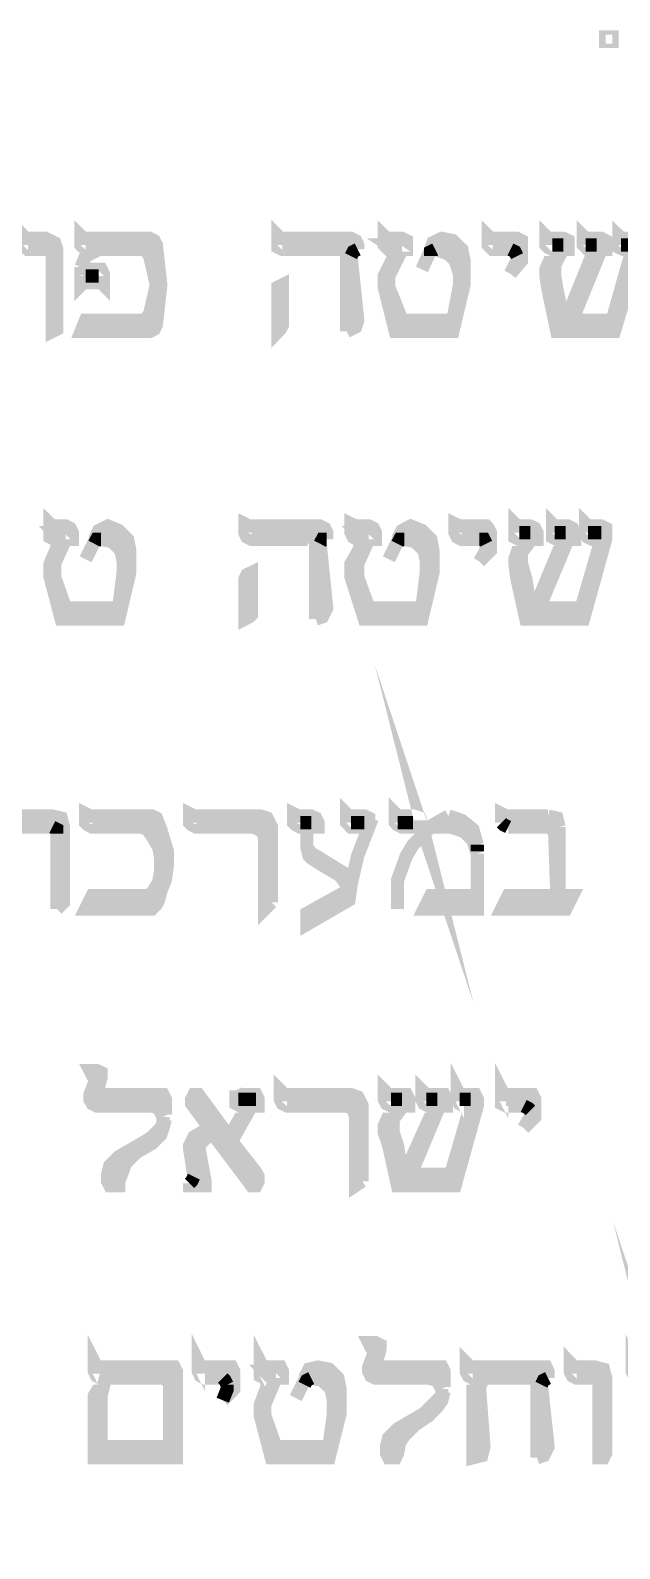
# Model space of a CAD drawing. Extents: x -6935 to 6681, y -4073 to 3778.
# Drawn here: x 5320 to 5581, y -3530 to -2857 of the extents above; entities that cross this region are included whole.
import ezdxf

# ---------------------------------------------------------------- set-up
doc = ezdxf.new("R2010")
doc.units = 0
doc.header["$MEASUREMENT"] = 0

msp = doc.modelspace()

# ---------------------------------------------------------------- linework, layer by layer
at = {"color": 0, "const_width": 5.882508833876793}
for points in [[(5577.808265531354, -2861.795169574339), (5577.808265531354, -2859.818646606156), (5574.878776132084, -2859.818646606156), (5574.878776132084, -2861.795169574339), (5577.808265531354, -2861.795169574339)], [(5329.772280550937, -2990.222102435538), (5329.772280550937, -2953.932905439351), (5318.977876840774, -2953.932905439351), (5317.989615356682, -2952.97405649943), (5317.036648925596, -2951.985795015338), (5317.036648925596, -2948.062161623143), (5317.989615356682, -2949.050423107234), (5326.831026133999, -2949.050423107234), (5330.760542035028, -2950.997533531247), (5331.74880351912, -2953.932905439351), (5331.74880351912, -2989.233840951447), (5329.772280550937, -2990.222102435538)], [(5372.920482847423, -2990.222102435538), (5342.502029667447, -2990.222102435538), (5344.484435144464, -2985.304325050415), (5370.943959879241, -2985.304325050415), (5372.920482847423, -2982.368953142311), (5375.849972246695, -2969.633321516969), (5372.920482847423, -2956.903572400459), (5370.943959879241, -2953.932905439351), (5344.484435144464, -2953.932905439351), (5343.490291151538, -2952.97405649943), (5342.502029667447, -2951.985795015338), (5342.502029667447, -2948.062161623143), (5343.490291151538, -2949.050423107234), (5372.920482847423, -2949.050423107234), (5374.861710762603, -2950.038684591325), (5375.849972246695, -2951.985795015338), (5377.80296517954, -2969.633321516969), (5375.849972246695, -2987.280848018599), (5374.861710762603, -2989.233840951447), (5372.920482847423, -2990.222102435538)], [(5431.733806168522, -2969.633321516969), (5431.733806168522, -2987.280848018599), (5430.745544684434, -2989.233840951447), (5429.792578253344, -2990.222102435538), (5429.792578253344, -2970.621583001061), (5431.733806168522, -2969.633321516969)], [(5574.878776132082, -3079.453878936614), (5574.878776132082, -3082.389250844718), (5565.078516414844, -3117.684303847981), (5539.571958111153, -3117.684303847981), (5535.654207227792, -3100.036777346349), (5534.69535828787, -3093.171889537216), (5534.69535828787, -3091.195366569033), (5537.630730195975, -3082.389250844718), (5536.642468711883, -3082.389250844718), (5534.69535828787, -3081.400989360627), (5534.69535828787, -3075.524363035585), (5535.654207227792, -3076.483211975506), (5541.560246097004, -3076.483211975506), (5543.501474012182, -3077.471473459598), (5544.489735496274, -3079.453878936614), (5544.489735496274, -3082.389250844718), (5541.560246097004, -3082.389250844718), (5540.571984612912, -3084.336361268734), (5537.630730195975, -3088.265877169762), (5537.630730195975, -3093.171889537216), (5539.571958111153, -3100.036777346349), (5541.560246097004, -3112.772408971693), (5543.501474012182, -3112.772408971693), (5556.231223128692, -3082.389250844718), (5553.301733729422, -3082.389250844718), (5551.354623305408, -3081.400989360627), (5551.354623305408, -3075.524363035585), (5552.342884789499, -3076.483211975506), (5558.219511114543, -3076.483211975506), (5560.160739029723, -3077.471473459598), (5561.149000513815, -3079.453878936614), (5561.149000513815, -3082.389250844718), (5558.219511114543, -3082.389250844718), (5545.4838794892, -3112.772408971693), (5564.084372421918, -3112.772408971693), (5572.925783199235, -3082.389250844718), (5569.002149807038, -3082.389250844718), (5567.025626838857, -3081.400989360627), (5566.072660407768, -3079.453878936614), (5566.072660407768, -3075.524363035585), (5567.025626838857, -3076.483211975506), (5572.925783199235, -3076.483211975506), (5574.878776132082, -3077.471473459598), (5574.878776132082, -3079.453878936614)], [(5418.015795567924, -3097.101405438245), (5418.015795567924, -3115.707780879798), (5417.021651574998, -3116.696042363889), (5415.074541150985, -3117.684303847981), (5415.074541150985, -3100.036777346349), (5416.033390090906, -3098.060254378167), (5418.015795567924, -3097.101405438245)], [(5494.482527899487, -3212.792706674101), (5493.494266415397, -3209.827922221826), (5484.688150691083, -3209.827922221826), (5482.699862705233, -3208.86319077307), (5481.746896274144, -3207.874929288978), (5481.746896274144, -3203.951295896783), (5482.699862705233, -3204.939557380874), (5489.564750514366, -3204.939557380874), (5492.541299984308, -3205.898406320795), (5493.494266415397, -3208.86319077307), (5494.482527899487, -3212.792706674101)], [(5373.908744331515, -3246.111236709178), (5344.484435144464, -3246.111236709178), (5347.419807052567, -3240.234610384136), (5371.932221363333, -3240.234610384136), (5373.908744331515, -3239.246348900045), (5376.838233730787, -3234.340336532591), (5377.80296517954, -3229.451971691638), (5377.80296517954, -3223.545932822426), (5376.838233730787, -3218.669332999143), (5373.908744331515, -3213.751555614022), (5371.932221363333, -3210.816183705918), (5368.996849455229, -3209.827922221826), (5347.419807052567, -3209.827922221826), (5345.478579137389, -3208.86319077307), (5344.484435144464, -3207.874929288978), (5344.484435144464, -3203.951295896783), (5346.431545568475, -3204.939557380874), (5373.908744331515, -3204.939557380874), (5375.849972246695, -3205.898406320795), (5377.80296517954, -3210.816183705918), (5380.767749631816, -3220.610560914322), (5380.767749631816, -3226.516599783534), (5379.779488147724, -3233.375605083834), (5377.80296517954, -3238.258087415953), (5376.838233730787, -3242.187603316982), (5375.849972246695, -3244.164126285165), (5373.908744331515, -3246.111236709178)], [(5518.006680726161, -3330.425235825133), (5518.006680726161, -3333.366490242073), (5508.206421008923, -3368.661543245333), (5482.699862705233, -3368.661543245333), (5478.81152436604, -3351.014016743702), (5476.835001397856, -3345.143272927494), (5476.835001397856, -3342.20790101939), (5480.758634790054, -3333.366490242073), (5479.770373305962, -3333.366490242073), (5477.823262881948, -3332.378228757982), (5476.835001397856, -3330.425235825133), (5476.835001397856, -3326.507484941772), (5478.81152436604, -3328.448712856953), (5486.629378606263, -3328.448712856953), (5487.617640090353, -3330.425235825133), (5487.617640090353, -3333.366490242073), (5484.688150691083, -3333.366490242073), (5483.699889206991, -3335.343013210254), (5480.758634790054, -3339.237234058282), (5480.758634790054, -3345.143272927494), (5482.699862705233, -3351.014016743702), (5484.688150691083, -3363.743765860213), (5485.676412175175, -3363.743765860213), (5499.394422775775, -3333.366490242073), (5496.45905086767, -3333.366490242073), (5494.482527899487, -3332.378228757982), (5493.494266415397, -3330.425235825133), (5493.494266415397, -3326.507484941772), (5495.470789383578, -3328.448712856953), (5503.323938676804, -3328.448712856953), (5504.276905107894, -3330.425235825133), (5504.276905107894, -3333.366490242073), (5501.34741570862, -3333.366490242073), (5488.605901574445, -3363.743765860213), (5506.253428076074, -3363.743765860213), (5515.065426309222, -3333.366490242073), (5512.130054401119, -3333.366490242073), (5510.182943977105, -3332.378228757982), (5509.194682493015, -3330.425235825133), (5509.194682493015, -3326.507484941772), (5510.182943977105, -3328.448712856953), (5517.04783178624, -3328.448712856953), (5518.006680726161, -3330.425235825133)], [(5599.385307934012, -3456.910940771154), (5598.39704644992, -3453.969686354214), (5588.596786732684, -3453.969686354214), (5587.608525248592, -3452.981424870122), (5586.649676308671, -3451.004901901942), (5586.649676308671, -3447.110681053914), (5587.608525248592, -3449.057791477926), (5594.502825601896, -3449.057791477926), (5596.444053517074, -3450.046052962018), (5598.39704644992, -3452.981424870122), (5599.385307934012, -3456.910940771154)], [(5384.661970479843, -3451.004901901942), (5384.661970479843, -3489.27062186631), (5348.408068536659, -3489.27062186631), (5348.408068536659, -3461.787540594437), (5353.296433377609, -3453.969686354214), (5351.343440444763, -3453.969686354214), (5349.396330020751, -3452.981424870122), (5348.408068536659, -3451.004901901942), (5348.408068536659, -3447.110681053914), (5349.396330020751, -3449.057791477926), (5383.70312153992, -3449.057791477926), (5384.661970479843, -3451.004901901942)], [(5571.937521715143, -3489.27062186631), (5571.937521715143, -3453.969686354214), (5562.137261997905, -3453.969686354214), (5560.160739029723, -3452.981424870122), (5559.207772598635, -3451.004901901942), (5559.207772598635, -3447.110681053914), (5561.149000513815, -3449.057791477926), (5569.99041129113, -3449.057791477926), (5573.89051464799, -3450.046052962018), (5574.878776132082, -3453.969686354214), (5574.878776132082, -3487.294098898126), (5573.89051464799, -3489.27062186631), (5571.937521715143, -3489.27062186631)], [(5353.296433377609, -3453.969686354214), (5378.791226663632, -3453.969686354214), (5380.767749631816, -3454.934417802971), (5381.726598571737, -3456.910940771154), (5381.726598571737, -3484.352844481189), (5351.343440444763, -3484.352844481189), (5351.343440444763, -3461.787540594437), (5353.296433377609, -3453.969686354214)]]:
    msp.add_lwpolyline(points, close=True, dxfattribs=at)
for points in [[(5460.175736380319, -2990.222102435538), (5460.175736380319, -2956.903572400459), (5461.163997864411, -2953.932905439351), (5431.733806168522, -2953.932905439351), (5429.792578253344, -2952.97405649943), (5429.792578253344, -2948.062161623143), (5430.745544684434, -2949.050423107234), (5462.122846804332, -2949.050423107234), (5464.099369772515, -2950.038684591325), (5465.052336203602, -2951.985795015338), (5465.052336203602, -2953.932905439351)], [(5497.417899807591, -2953.932905439351), (5498.406161291683, -2950.997533531247), (5502.335677192712, -2949.050423107234), (5507.212277015999, -2950.038684591325), (5511.141792917027, -2953.932905439351), (5512.130054401119, -2958.850682824472), (5512.130054401119, -2969.633321516969), (5507.212277015999, -2990.222102435538), (5481.746896274144, -2990.222102435538), (5476.835001397856, -2970.621583001061), (5476.835001397856, -2965.709688124773), (5480.758634790054, -2957.86242134038), (5480.758634790054, -2955.909428407534), (5478.81152436604, -2953.932905439351), (5477.823262881948, -2952.97405649943), (5476.835001397856, -2951.985795015338), (5476.835001397856, -2948.062161623143), (5477.823262881948, -2949.050423107234), (5484.688150691083, -2949.050423107234), (5486.629378606263, -2950.038684591325), (5486.629378606263, -2953.932905439351), (5484.688150691083, -2953.932905439351), (5478.81152436604, -2965.709688124773), (5478.81152436604, -2970.621583001061), (5484.688150691083, -2985.304325050415), (5507.212277015999, -2985.304325050415), (5510.182943977105, -2969.633321516969), (5510.182943977105, -2964.721426640682)], [(5532.718835319687, -2953.932905439351), (5524.86568602646, -2953.932905439351), (5523.900954577706, -2952.97405649943), (5522.912693093615, -2951.985795015338), (5522.912693093615, -2948.062161623143), (5523.900954577706, -2949.050423107234), (5535.654207227792, -2949.050423107234), (5537.630730195975, -2950.038684591325), (5537.630730195975, -2958.850682824472), (5532.718835319687, -2964.721426640682)], [(5589.590930725608, -2953.932905439351), (5578.796527015445, -2990.222102435538), (5553.301733729422, -2990.222102435538), (5549.378100337228, -2971.580431940982), (5548.41336888847, -2965.709688124773), (5548.41336888847, -2962.768433707834), (5552.342884789499, -2953.932905439351), (5551.354623305408, -2953.932905439351), (5549.378100337228, -2952.97405649943), (5548.41336888847, -2951.985795015338), (5548.41336888847, -2948.062161623143), (5549.378100337228, -2949.050423107234), (5556.231223128692, -2949.050423107234), (5558.219511114543, -2950.038684591325), (5558.219511114543, -2953.932905439351), (5556.231223128692, -2953.932905439351), (5554.289995213514, -2956.903572400459), (5552.342884789499, -2960.791910739653), (5552.342884789499, -2965.709688124773), (5553.301733729422, -2971.580431940982), (5556.231223128692, -2985.304325050415), (5557.231249630451, -2985.304325050415), (5569.99041129113, -2953.932905439351), (5567.025626838857, -2953.932905439351), (5566.072660407768, -2952.97405649943), (5565.078516414844, -2951.985795015338), (5565.078516414844, -2948.062161623143), (5566.072660407768, -2949.050423107234), (5572.925783199235, -2949.050423107234), (5574.878776132082, -2950.038684591325), (5574.878776132082, -2953.932905439351), (5572.925783199235, -2953.932905439351), (5560.160739029723, -2985.304325050415), (5577.808265531354, -2985.304325050415), (5586.649676308671, -2953.932905439351), (5582.726042916474, -2953.932905439351), (5580.743637439458, -2952.97405649943), (5580.743637439458, -2948.062161623143), (5581.737781432383, -2949.050423107234), (5586.649676308671, -2949.050423107234)], [(5329.772280550937, -2951.985795015338), (5318.977876840774, -2951.985795015338)], [(5342.502029667447, -2961.780172223742), (5344.484435144464, -2956.903572400459), (5350.355178960672, -2953.932905439351)], [(5344.484435144464, -2951.985795015338), (5372.920482847423, -2951.985795015338)], [(5462.122846804332, -2951.985795015338), (5431.733806168522, -2951.985795015338)], [(5462.122846804332, -2956.903572400459), (5463.111108288424, -2954.921166923442), (5465.052336203602, -2953.932905439351)], [(5484.688150691083, -2951.985795015338), (5478.81152436604, -2951.985795015338), (5481.746896274144, -2953.932905439351)], [(5493.494266415397, -2962.768433707834), (5498.406161291683, -2951.985795015338), (5502.335677192712, -2951.985795015338), (5508.206421008923, -2956.903572400459), (5510.182943977105, -2960.791910739653)], [(5497.417899807591, -2956.903572400459), (5497.417899807591, -2954.921166923442), (5499.394422775775, -2953.932905439351)], [(5499.394422775775, -2953.932905439351), (5505.265166591984, -2955.909428407534), (5508.206421008923, -2958.850682824472), (5510.182943977105, -2964.721426640682)], [(5535.654207227792, -2951.985795015338), (5524.86568602646, -2951.985795015338)], [(5532.718835319687, -2953.932905439351), (5534.69535828787, -2954.921166923442), (5535.654207227792, -2956.903572400459)], [(5556.231223128692, -2951.985795015338), (5551.354623305408, -2951.985795015338)], [(5570.949260231051, -2951.985795015338), (5566.072660407768, -2951.985795015338)], [(5586.649676308671, -2951.985795015338), (5581.737781432383, -2951.985795015338)], [(5342.502029667447, -2961.780172223742), (5342.502029667447, -2969.633321516969), (5343.490291151538, -2968.645060032878), (5351.343440444763, -2968.645060032878), (5352.331701928855, -2969.633321516969), (5352.331701928855, -2964.721426640682), (5351.343440444763, -2962.768433707834), (5344.484435144464, -2962.768433707834), (5342.502029667447, -2964.721426640682)], [(5462.122846804332, -2956.903572400459), (5465.052336203602, -2985.304325050415), (5464.099369772515, -2988.26910950269), (5460.175736380319, -2990.222102435538)], [(5532.718835319687, -2964.721426640682), (5535.654207227792, -2958.850682824472), (5535.654207227792, -2956.903572400459)], [(5344.484435144464, -2965.709688124773), (5350.355178960672, -2965.709688124773)], [(5462.122846804332, -2987.280848018599), (5462.122846804332, -2974.55109890209)], [(5480.758634790054, -2977.486470810194), (5482.699862705233, -2987.280848018599), (5506.253428076074, -2987.280848018599)], [(5372.920482847423, -2987.280848018599), (5344.484435144464, -2987.280848018599)], [(5576.855299100263, -2987.280848018599), (5556.231223128692, -2987.280848018599)], [(5348.408068536659, -3082.389250844718), (5350.355178960672, -3078.459734943689), (5354.284694861701, -3076.483211975506), (5359.190707229154, -3078.459734943689), (5363.120223130185, -3082.389250844718), (5364.079072070108, -3087.277615685671), (5364.079072070108, -3097.101405438245), (5359.190707229154, -3117.684303847981), (5333.695913943135, -3117.684303847981), (5328.784019066847, -3099.048515862258), (5328.784019066847, -3093.171889537216), (5331.74880351912, -3086.312884236914), (5331.74880351912, -3083.348099784642), (5330.760542035028, -3082.389250844718), (5328.784019066847, -3081.400989360627), (5328.784019066847, -3075.524363035585), (5329.772280550937, -3076.483211975506), (5335.637141858313, -3076.483211975506), (5337.625429844164, -3077.471473459598), (5338.613691328255, -3079.453878936614), (5338.613691328255, -3082.389250844718), (5335.637141858313, -3082.389250844718), (5330.760542035028, -3093.171889537216), (5330.760542035028, -3099.048515862258), (5335.637141858313, -3112.772408971693), (5359.190707229154, -3112.772408971693), (5361.143700162003, -3097.101405438245), (5361.143700162003, -3092.183628053125)], [(5446.451843270883, -3117.684303847981), (5446.451843270883, -3084.336361268734), (5447.440104754975, -3082.389250844718), (5418.015795567924, -3082.389250844718), (5416.033390090906, -3081.400989360627), (5415.074541150985, -3079.453878936614), (5415.074541150985, -3075.524363035585), (5417.021651574998, -3076.483211975506), (5448.393071186063, -3076.483211975506), (5450.369594154246, -3077.471473459598), (5451.334325603, -3079.453878936614), (5451.334325603, -3082.389250844718)], [(5482.699862705233, -3082.389250844718), (5484.688150691083, -3078.459734943689), (5488.605901574445, -3076.483211975506), (5493.494266415397, -3078.459734943689), (5497.417899807591, -3082.389250844718), (5498.406161291683, -3087.277615685671), (5498.406161291683, -3097.101405438245), (5493.494266415397, -3117.684303847981), (5468.028885673544, -3117.684303847981), (5462.122846804332, -3099.048515862258), (5462.122846804332, -3093.171889537216), (5466.040597687694, -3086.312884236914), (5466.040597687694, -3083.348099784642), (5465.052336203602, -3082.389250844718), (5463.111108288424, -3081.400989360627), (5462.122846804332, -3079.453878936614), (5462.122846804332, -3075.524363035585), (5464.099369772515, -3076.483211975506), (5469.970113588723, -3076.483211975506), (5471.95251906574, -3077.471473459598), (5472.905485496827, -3079.453878936614), (5472.905485496827, -3082.389250844718), (5469.970113588723, -3082.389250844718), (5465.052336203602, -3093.171889537216), (5465.052336203602, -3099.048515862258), (5469.970113588723, -3112.772408971693), (5493.494266415397, -3112.772408971693), (5495.470789383578, -3097.101405438245), (5495.470789383578, -3092.183628053125)], [(5518.994942210253, -3082.389250844718), (5511.141792917027, -3082.389250844718), (5509.194682493015, -3081.400989360627), (5508.206421008923, -3079.453878936614), (5508.206421008923, -3075.524363035585), (5510.182943977105, -3076.483211975506), (5521.924431609523, -3076.483211975506), (5522.912693093615, -3077.471473459598), (5523.900954577706, -3079.453878936614), (5523.900954577706, -3087.277615685671), (5518.994942210253, -3092.183628053125)], [(5335.637141858313, -3079.453878936614), (5330.760542035028, -3079.453878936614), (5333.695913943135, -3082.389250844718)], [(5344.484435144464, -3091.195366569033), (5350.355178960672, -3079.453878936614), (5354.284694861701, -3079.453878936614), (5360.149556169077, -3084.336361268734), (5361.143700162003, -3088.265877169762)], [(5348.408068536659, -3084.336361268734), (5349.396330020751, -3082.389250844718), (5351.343440444763, -3082.389250844718)], [(5351.343440444763, -3082.389250844718), (5356.261217829884, -3083.348099784642), (5360.149556169077, -3087.277615685671), (5361.143700162003, -3092.183628053125)], [(5448.393071186063, -3079.453878936614), (5418.015795567924, -3079.453878936614)], [(5448.393071186063, -3084.336361268734), (5449.381332670155, -3082.389250844718), (5451.334325603, -3082.389250844718)], [(5469.970113588723, -3079.453878936614), (5465.052336203602, -3079.453878936614), (5468.028885673544, -3082.389250844718)], [(5478.81152436604, -3091.195366569033), (5484.688150691083, -3079.453878936614), (5488.605901574445, -3079.453878936614), (5494.482527899487, -3084.336361268734), (5495.470789383578, -3088.265877169762)], [(5482.699862705233, -3084.336361268734), (5483.699889206991, -3082.389250844718), (5485.676412175175, -3082.389250844718)], [(5485.676412175175, -3082.389250844718), (5490.553011998458, -3083.348099784642), (5494.482527899487, -3087.277615685671), (5495.470789383578, -3092.183628053125)], [(5521.924431609523, -3079.453878936614), (5511.141792917027, -3079.453878936614)], [(5518.994942210253, -3082.389250844718), (5520.971465178434, -3082.389250844718), (5521.924431609523, -3084.336361268734)], [(5541.560246097004, -3079.453878936614), (5536.642468711883, -3079.453878936614)], [(5557.231249630451, -3079.453878936614), (5552.342884789499, -3079.453878936614)], [(5572.925783199235, -3079.453878936614), (5567.025626838857, -3079.453878936614)], [(5448.393071186063, -3084.336361268734), (5451.334325603, -3112.772408971693), (5449.381332670155, -3116.696042363889), (5446.451843270883, -3117.684303847981)], [(5518.994942210253, -3092.183628053125), (5521.924431609523, -3087.277615685671), (5521.924431609523, -3084.336361268734)], [(5448.393071186063, -3115.707780879798), (5448.393071186063, -3102.972149254454)], [(5331.74880351912, -3104.9251421873), (5334.684175427225, -3115.707780879798), (5358.202445745063, -3115.707780879798)], [(5466.040597687694, -3104.9251421873), (5468.981852104631, -3115.707780879798), (5492.541299984308, -3115.707780879798)], [(5562.137261997905, -3115.707780879798), (5541.560246097004, -3115.707780879798)], [(5304.271604756081, -3238.258087415953), (5301.330350339143, -3220.610560914322), (5301.330350339143, -3218.669332999143), (5302.318611823235, -3213.751555614022), (5308.195238148277, -3209.827922221826), (5301.330350339143, -3209.827922221826), (5299.389122423963, -3208.86319077307), (5299.389122423963, -3203.951295896783), (5300.377383908055, -3204.939557380874), (5329.772280550937, -3204.939557380874), (5333.695913943135, -3205.898406320795), (5334.684175427225, -3209.827922221826), (5334.684175427225, -3243.175864801074), (5331.74880351912, -3246.111236709178)], [(5419.009939560849, -3209.827922221826), (5393.509263765993, -3209.827922221826), (5391.520975780142, -3208.86319077307), (5390.568009349056, -3207.874929288978), (5390.568009349056, -3203.951295896783), (5392.509237264234, -3204.939557380874), (5421.939428960119, -3204.939557380874), (5424.874800868223, -3205.898406320795), (5426.827793801069, -3209.827922221826), (5426.827793801069, -3243.175864801074)], [(5462.122846804332, -3235.328598016682), (5461.163997864411, -3242.187603316982), (5442.528209878688, -3252.976124518311), (5442.528209878688, -3248.058347133191), (5460.175736380319, -3238.258087415953), (5460.175736380319, -3235.328598016682), (5457.23448196338, -3231.399082115653), (5447.440104754975, -3225.522455790609), (5444.475320302701, -3223.545932822426), (5443.51647136278, -3222.587083882505), (5442.528209878688, -3218.669332999143), (5442.528209878688, -3209.827922221826), (5439.586955461751, -3209.827922221826), (5437.610432493568, -3208.86319077307), (5436.651583553645, -3207.874929288978), (5436.651583553645, -3203.951295896783), (5438.598693977659, -3204.939557380874), (5444.475320302701, -3204.939557380874), (5446.451843270883, -3205.898406320795), (5447.440104754975, -3207.874929288978), (5447.440104754975, -3209.827922221826), (5442.528209878688, -3209.827922221826)], [(5462.122846804332, -3235.328598016682), (5465.052336203602, -3222.587083882505), (5469.970113588723, -3209.827922221826), (5462.122846804332, -3209.827922221826), (5461.163997864411, -3208.86319077307), (5460.175736380319, -3207.874929288978), (5460.175736380319, -3203.951295896783), (5461.163997864411, -3204.939557380874), (5468.028885673544, -3204.939557380874), (5469.970113588723, -3205.898406320795), (5469.970113588723, -3209.827922221826)], [(5549.378100337228, -3204.939557380874), (5530.76584238684, -3204.939557380874), (5528.789319418656, -3203.951295896783), (5528.789319418656, -3207.874929288978)], [(5329.772280550937, -3209.827922221826), (5310.171761116459, -3209.827922221826), (5305.259866240172, -3213.751555614022), (5304.271604756081, -3217.681071515051), (5309.183499632369, -3240.234610384136), (5309.183499632369, -3242.187603316982), (5308.195238148277, -3245.122975225087), (5305.259866240172, -3246.111236709178), (5299.389122423963, -3246.111236709178), (5299.389122423963, -3240.234610384136), (5301.330350339143, -3240.234610384136)], [(5330.760542035028, -3207.874929288978), (5301.330350339143, -3207.874929288978)], [(5329.772280550937, -3209.827922221826), (5331.74880351912, -3210.816183705918), (5331.74880351912, -3212.792706674101)], [(5376.838233730787, -3213.751555614022), (5372.920482847423, -3207.874929288978), (5347.419807052567, -3207.874929288978)], [(5423.886539384132, -3207.874929288978), (5393.509263765993, -3207.874929288978)], [(5419.009939560849, -3209.827922221826), (5422.92769044421, -3211.80444519001), (5423.886539384132, -3214.739817098114)], [(5444.475320302701, -3207.874929288978), (5439.586955461751, -3207.874929288978)], [(5468.028885673544, -3207.874929288978), (5462.122846804332, -3207.874929288978)], [(5505.265166591984, -3204.939557380874), (5498.406161291683, -3208.86319077307), (5497.417899807591, -3209.827922221826), (5494.482527899487, -3212.792706674101), (5489.564750514366, -3217.681071515051), (5486.629378606263, -3222.587083882505), (5482.699862705233, -3233.375605083834), (5482.699862705233, -3246.111236709178)], [(5489.564750514366, -3207.874929288978), (5482.699862705233, -3207.874929288978)], [(5506.253428076074, -3209.827922221826), (5497.417899807591, -3209.827922221826)], [(5502.335677192712, -3207.874929288978), (5514.077164825132, -3209.827922221826)], [(5505.265166591984, -3204.939557380874), (5511.141792917027, -3206.886667804887), (5516.059570302148, -3210.816183705918), (5518.006680726161, -3217.681071515051)], [(5506.253428076074, -3209.827922221826), (5512.130054401119, -3211.80444519001), (5516.059570302148, -3215.728078582205), (5518.006680726161, -3221.598822398413)], [(5531.724691326763, -3209.827922221826), (5529.777580902748, -3208.86319077307), (5528.789319418656, -3207.874929288978)], [(5530.76584238684, -3207.874929288978), (5551.354623305408, -3207.874929288978)], [(5531.724691326763, -3209.827922221826), (5549.378100337228, -3209.827922221826), (5551.354623305408, -3210.816183705918), (5552.342884789499, -3212.792706674101), (5553.301733729422, -3240.234610384136)], [(5549.378100337228, -3204.939557380874), (5553.301733729422, -3205.898406320795), (5554.289995213514, -3209.827922221826)], [(5554.289995213514, -3240.234610384136), (5554.289995213514, -3209.827922221826)], [(5331.74880351912, -3246.111236709178), (5331.74880351912, -3212.792706674101)], [(5426.827793801069, -3243.175864801074), (5423.886539384132, -3246.111236709178), (5423.886539384132, -3214.739817098114)], [(5518.006680726161, -3220.610560914322), (5518.006680726161, -3217.681071515051)], [(5442.528209878688, -3218.669332999143), (5444.475320302701, -3221.598822398413), (5446.451843270883, -3222.587083882505), (5459.187474896227, -3230.410820631561), (5460.175736380319, -3233.375605083834)], [(5518.006680726161, -3240.234610384136), (5518.006680726161, -3246.111236709178), (5494.482527899487, -3246.111236709178), (5497.417899807591, -3240.234610384136), (5518.006680726161, -3240.234610384136), (5518.006680726161, -3221.598822398413)], [(5347.419807052567, -3243.175864801074), (5373.908744331515, -3243.175864801074), (5376.838233730787, -3237.305120984864)], [(5460.175736380319, -3240.234610384136), (5443.51647136278, -3250.034870101374)], [(5515.065426309222, -3243.175864801074), (5497.417899807591, -3243.175864801074)], [(5554.289995213514, -3240.234610384136), (5560.160739029723, -3240.234610384136), (5557.231249630451, -3246.111236709178), (5528.789319418656, -3246.111236709178), (5531.724691326763, -3240.234610384136), (5553.301733729422, -3240.234610384136)], [(5557.231249630451, -3243.175864801074), (5530.76584238684, -3243.175864801074)], [(5373.908744331515, -3333.366490242073), (5349.396330020751, -3333.366490242073), (5347.419807052567, -3332.378228757982), (5346.431545568475, -3330.425235825133), (5346.431545568475, -3328.448712856953), (5349.396330020751, -3320.630858616729), (5347.419807052567, -3319.642597132638), (5346.431545568475, -3317.695486708625), (5349.396330020751, -3317.695486708625), (5351.343440444763, -3318.654335648546), (5351.343440444763, -3320.630858616729), (5349.396330020751, -3328.448712856953), (5378.791226663632, -3328.448712856953), (5379.779488147724, -3330.425235825133), (5379.779488147724, -3337.290123634269)], [(5538.583696627062, -3333.366490242073), (5530.76584238684, -3333.366490242073), (5528.789319418656, -3332.378228757982), (5528.789319418656, -3326.507484941772), (5529.777580902748, -3328.448712856953), (5542.513212528091, -3328.448712856953), (5543.501474012182, -3330.425235825133), (5543.501474012182, -3338.27838511836), (5538.583696627062, -3343.166749959311)], [(5459.187474896227, -3333.366490242073), (5433.680916592539, -3333.366490242073), (5431.733806168522, -3332.378228757982), (5430.745544684434, -3330.425235825133), (5430.745544684434, -3326.507484941772), (5432.722067652614, -3328.448712856953), (5462.122846804332, -3328.448712856953), (5465.052336203602, -3329.436974341042), (5467.040624189453, -3333.366490242073), (5467.040624189453, -3366.720315330154)], [(5377.80296517954, -3330.425235825133), (5349.396330020751, -3330.425235825133)], [(5411.156790267623, -3326.507484941772), (5412.145051751715, -3328.448712856953), (5419.962905991935, -3328.448712856953), (5420.951167476027, -3330.425235825133), (5420.951167476027, -3333.366490242073), (5418.015795567924, -3333.366490242073), (5409.168502281773, -3349.072788828523), (5419.962905991935, -3362.790799429125), (5420.951167476027, -3364.743792361971), (5420.951167476027, -3366.720315330154), (5419.962905991935, -3368.661543245333), (5418.015795567924, -3368.661543245333), (5400.362386557459, -3345.143272927494), (5395.450491681171, -3350.025755259611), (5394.497525250084, -3351.014016743702), (5397.427014649355, -3366.720315330154), (5397.427014649355, -3368.661543245333), (5390.568009349056, -3368.661543245333), (5390.568009349056, -3367.673281761242)], [(5392.509237264234, -3364.743792361971), (5390.568009349056, -3352.002278227794), (5390.568009349056, -3351.014016743702), (5391.520975780142, -3349.072788828523), (5392.509237264234, -3347.084500842673), (5399.374125073367, -3343.166749959311), (5391.520975780142, -3332.378228757982), (5391.520975780142, -3330.425235825133), (5392.509237264234, -3328.448712856953), (5394.497525250084, -3328.448712856953), (5408.215535850684, -3347.084500842673), (5416.033390090906, -3333.366490242073), (5413.098018182804, -3333.366490242073), (5411.156790267623, -3332.378228757982), (5411.156790267623, -3326.507484941772)], [(5392.509237264234, -3330.425235825133), (5419.962905991935, -3366.720315330154)], [(5419.962905991935, -3330.425235825133), (5412.145051751715, -3330.425235825133)], [(5464.099369772515, -3330.425235825133), (5433.680916592539, -3330.425235825133)], [(5484.688150691083, -3330.425235825133), (5479.770373305962, -3330.425235825133)], [(5500.35915422453, -3330.425235825133), (5495.470789383578, -3330.425235825133)], [(5515.065426309222, -3330.425235825133), (5510.182943977105, -3330.425235825133)], [(5541.560246097004, -3330.425235825133), (5530.76584238684, -3330.425235825133)], [(5379.779488147724, -3339.237234058282), (5378.791226663632, -3343.166749959311), (5377.80296517954, -3346.096239358581), (5373.908744331515, -3350.025755259611), (5367.014443978211, -3353.949388651806), (5366.05559503829, -3354.937650135898), (5362.131961646095, -3358.867166036929), (5361.143700162003, -3361.802537945034), (5359.190707229154, -3366.720315330154), (5359.190707229154, -3368.661543245333), (5355.272956345792, -3368.661543245333), (5354.284694861701, -3366.720315330154), (5354.284694861701, -3363.743765860213), (5355.272956345792, -3359.855427521021), (5359.190707229154, -3355.925911619989), (5370.943959879241, -3349.072788828523), (5373.908744331515, -3347.084500842673), (5377.80296517954, -3343.166749959311), (5378.791226663632, -3341.219639535298), (5378.791226663632, -3338.27838511836)], [(5373.908744331515, -3333.366490242073), (5376.838233730787, -3334.354751726163), (5378.791226663632, -3338.27838511836)], [(5459.187474896227, -3333.366490242073), (5463.111108288424, -3334.354751726163), (5464.099369772515, -3338.27838511836)], [(5467.040624189453, -3366.720315330154), (5464.099369772515, -3368.661543245333), (5464.099369772515, -3338.27838511836)], [(5538.583696627062, -3333.366490242073), (5540.571984612912, -3334.354751726163), (5541.560246097004, -3335.343013210254)], [(5538.583696627062, -3343.166749959311), (5541.560246097004, -3338.27838511836), (5541.560246097004, -3335.343013210254)], [(5395.450491681171, -3366.720315330154), (5392.509237264234, -3352.002278227794), (5392.509237264234, -3350.025755259611), (5395.450491681171, -3347.084500842673)], [(5357.214184260974, -3366.720315330154), (5359.190707229154, -3358.867166036929)], [(5392.509237264234, -3364.743792361971), (5391.520975780142, -3366.720315330154), (5390.568009349056, -3367.673281761242)], [(5505.265166591984, -3366.720315330154), (5484.688150691083, -3366.720315330154)], [(5405.28016394258, -3453.969686354214), (5397.427014649355, -3453.969686354214), (5395.450491681171, -3452.981424870122), (5394.497525250084, -3451.004901901942), (5394.497525250084, -3447.110681053914), (5395.450491681171, -3449.057791477926), (5409.168502281773, -3449.057791477926), (5410.168528783532, -3451.004901901942), (5410.168528783532, -3458.852168686333), (5405.28016394258, -3463.769946071453)], [(5441.534065885762, -3453.969686354214), (5443.51647136278, -3450.046052962018), (5447.440104754975, -3449.057791477926), (5452.322587087092, -3450.046052962018), (5456.246220479288, -3453.969686354214), (5457.23448196338, -3458.852168686333), (5457.23448196338, -3469.640689887662), (5452.322587087092, -3489.27062186631), (5426.827793801069, -3489.27062186631), (5421.939428960119, -3470.628951371753), (5421.939428960119, -3465.717056495466), (5424.874800868223, -3457.899202255243), (5424.874800868223, -3454.934417802971), (5423.886539384132, -3453.969686354214), (5421.939428960119, -3452.981424870122), (5421.939428960119, -3447.110681053914), (5422.92769044421, -3449.057791477926), (5430.745544684434, -3449.057791477926), (5431.733806168522, -3451.004901901942), (5431.733806168522, -3453.969686354214), (5428.804316769252, -3453.969686354214), (5423.886539384132, -3465.717056495466), (5423.886539384132, -3470.628951371753), (5428.804316769252, -3484.352844481189), (5452.322587087092, -3484.352844481189), (5454.299110055275, -3469.640689887662), (5454.299110055275, -3463.769946071453)], [(5496.45905086767, -3453.969686354214), (5472.905485496827, -3453.969686354214), (5470.958375072814, -3452.981424870122), (5469.970113588723, -3451.004901901942), (5469.970113588723, -3449.057791477926), (5472.905485496827, -3441.204642184702), (5470.958375072814, -3440.251675753614), (5469.970113588723, -3438.275152785431), (5472.905485496827, -3438.275152785431), (5474.882008465011, -3439.263414269522), (5474.882008465011, -3441.204642184702), (5472.905485496827, -3449.057791477926), (5502.335677192712, -3449.057791477926), (5503.323938676804, -3451.004901901942), (5503.323938676804, -3457.899202255243)], [(5544.489735496274, -3489.27062186631), (5544.489735496274, -3456.910940771154), (5545.4838794892, -3453.969686354214), (5520.971465178434, -3453.969686354214), (5518.994942210253, -3457.899202255243), (5520.971465178434, -3484.352844481189), (5519.983203694344, -3488.282360382218), (5516.059570302148, -3489.27062186631), (5516.059570302148, -3457.899202255243), (5518.994942210253, -3453.969686354214), (5516.059570302148, -3453.969686354214), (5514.077164825132, -3452.981424870122), (5513.118315885211, -3451.004901901942), (5513.118315885211, -3447.110681053914), (5515.065426309222, -3449.057791477926), (5548.41336888847, -3449.057791477926), (5549.378100337228, -3451.004901901942), (5549.378100337228, -3453.969686354214)], [(5381.726598571737, -3451.004901901942), (5351.343440444763, -3451.004901901942)], [(5407.227274366594, -3451.004901901942), (5397.427014649355, -3451.004901901942)], [(5428.804316769252, -3451.004901901942), (5423.886539384132, -3451.004901901942), (5426.827793801069, -3453.969686354214)], [(5437.610432493568, -3462.781684587362), (5443.51647136278, -3451.004901901942), (5447.440104754975, -3451.004901901942), (5453.310848571184, -3456.910940771154), (5454.299110055275, -3459.840430170424)], [(5500.35915422453, -3451.004901901942), (5472.905485496827, -3451.004901901942)], [(5546.436845920287, -3451.004901901942), (5516.059570302148, -3451.004901901942)], [(5571.937521715143, -3451.004901901942), (5562.137261997905, -3451.004901901942)], [(5405.28016394258, -3453.969686354214), (5406.239012882503, -3454.934417802971), (5407.227274366594, -3456.910940771154)], [(5405.28016394258, -3463.769946071453), (5407.227274366594, -3458.852168686333), (5407.227274366594, -3456.910940771154)], [(5441.534065885762, -3456.910940771154), (5442.528209878688, -3454.934417802971), (5444.475320302701, -3453.969686354214)], [(5444.475320302701, -3453.969686354214), (5449.381332670155, -3454.934417802971), (5453.310848571184, -3458.852168686333), (5454.299110055275, -3463.769946071453)], [(5503.323938676804, -3459.840430170424), (5502.335677192712, -3463.769946071453), (5500.35915422453, -3466.705317979558), (5496.45905086767, -3470.628951371753), (5490.553011998458, -3474.558467272783), (5489.564750514366, -3475.511433703872), (5485.676412175175, -3479.440949604902), (5483.699889206991, -3482.405734057174), (5482.699862705233, -3487.294098898126), (5481.746896274144, -3489.27062186631), (5478.81152436604, -3489.27062186631), (5477.823262881948, -3487.294098898126), (5477.823262881948, -3484.352844481189), (5478.81152436604, -3480.429211088993), (5482.699862705233, -3476.499695187962), (5494.482527899487, -3469.640689887662), (5496.45905086767, -3467.693579463649), (5500.35915422453, -3463.769946071453), (5502.335677192712, -3461.787540594437), (5502.335677192712, -3458.852168686333)], [(5496.45905086767, -3453.969686354214), (5500.35915422453, -3454.934417802971), (5502.335677192712, -3458.852168686333)], [(5546.436845920287, -3456.910940771154), (5549.378100337228, -3484.352844481189), (5547.425107404379, -3488.282360382218), (5544.489735496274, -3489.27062186631)], [(5546.436845920287, -3456.910940771154), (5547.425107404379, -3454.934417802971), (5549.378100337228, -3453.969686354214)], [(5517.04783178624, -3463.769946071453), (5518.994942210253, -3487.294098898126)], [(5546.436845920287, -3487.294098898126), (5545.4838794892, -3463.769946071453)], [(5424.874800868223, -3476.499695187962), (5427.81605528516, -3487.294098898126), (5451.334325603, -3487.294098898126)], [(5480.758634790054, -3487.294098898126), (5482.699862705233, -3479.440949604902)], [(5381.726598571737, -3487.294098898126), (5351.343440444763, -3487.294098898126)]]:
    msp.add_lwpolyline(points, dxfattribs=at)

doc.saveas('drawing.dxf')
